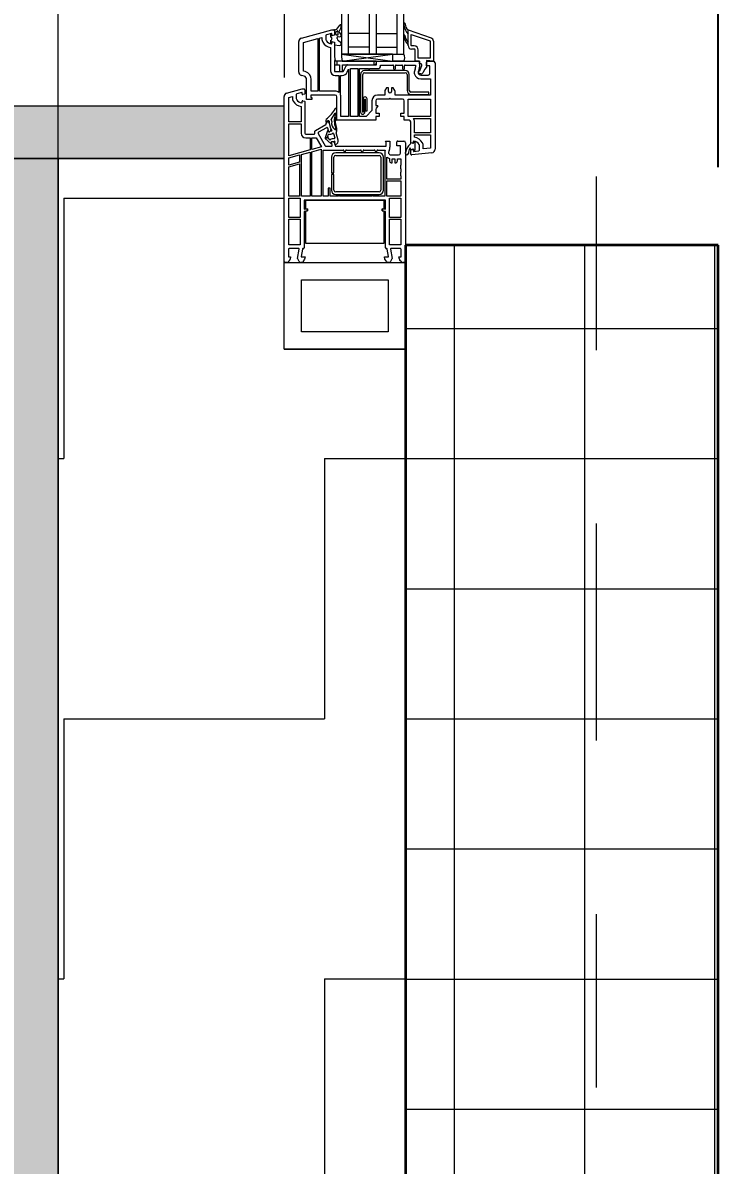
# Model space of a CAD drawing. Header units: metres. Extents: x -117 to -12, y 122 to 163.
# Drawn here: x -28.374 to -27.973, y 133.693 to 134.351 of the extents above; entities that cross this region are included whole.
import ezdxf

# ---------------------------------------------------------------- set-up
doc = ezdxf.new("R2010")
doc.units = ezdxf.units.M
doc.header["$PDMODE"] = 65
for name, pattern in [('AUSGEZOGEN', [0]), ('GETRENNT2_S10', [0.255, 0.125, -0.065, 0, -0.065]), ('VERDECKT2_S2', [0.09, 0.05, -0.04])]:
    doc.linetypes.add(name, pattern=pattern)
for name, color, linetype, lineweight in [('XR$1$Allgemein', 7, 'AUSGEZOGEN', 18), ('XR$1$Bauachsen_grob', 7, 'GETRENNT2_S10', 13), ('XR$1$Daemmung', 7, 'AUSGEZOGEN', 18), ('XR$1$Fenster', 7, 'AUSGEZOGEN', 18), ('XR$1$Wand_Fertigelement', 7, 'AUSGEZOGEN', 35), ('XR$1$Werkplan-_Ausfuehrungsmasse', 7, 'AUSGEZOGEN', 13)]:
    doc.layers.add(name, color=color, linetype=linetype, lineweight=lineweight)
doc.styles.add('ARIAL', font='ARIAL.TTF')
doc.dimstyles.new('_DIMSTYLE_10', dxfattribs={"dimtxt": 0.125, "dimasz": 0.15, "dimexe": 0, "dimexo": 0, "dimgap": 0.0625, "dimtad": 2, "dimdec": 1, "dimlfac": 100, "dimrnd": 0.5, "dimzin": 4, "dimdsep": 46, "dimtxsty": 'ARIAL', "dimblk1": 'ALL_ML_KREIS', "dimblk2": 'ALL_ML_KREIS', "dimsah": 1, "dimcen": 0, "dimclrd": 256, "dimclre": 256, "dimclrt": 256, "dimadec": 0, "dimazin": 0, "dimtfac": 1, "dimtdec": 0, "dimtix": 1, "dimtmove": 2, "dimatfit": 3, "dimfxl": 0, "dimtvp": 1.2, "dimtzin": 0, "dimlwd": 0, "dimlwe": -1, "dimarcsym": 0})
doc.dimstyles.new('_DIMSTYLE_11', dxfattribs={"dimtxt": 0.125, "dimasz": 0.15, "dimexe": 0, "dimexo": 0, "dimgap": 0.0625, "dimtad": 2, "dimdec": 3, "dimrnd": 0.005, "dimzin": 4, "dimdsep": 46, "dimtxsty": 'ARIAL', "dimblk1": 'ALL_ML_KREIS', "dimblk2": 'ALL_ML_KREIS', "dimsah": 1, "dimcen": 0, "dimclrd": 256, "dimclre": 256, "dimclrt": 256, "dimadec": 0, "dimazin": 0, "dimtfac": 1, "dimtdec": 0, "dimtix": 1, "dimtmove": 2, "dimatfit": 3, "dimfxl": 0, "dimtzin": 0, "dimlwd": 0, "dimlwe": -1, "dimarcsym": 0})
doc.dimstyles.new('_DIMSTYLE_12', dxfattribs={"dimtxt": 0.125, "dimasz": 0.15, "dimexe": 0, "dimexo": 0, "dimgap": 0.0625, "dimtad": 2, "dimrnd": 0.005, "dimzin": 4, "dimdsep": 46, "dimtxsty": 'ARIAL', "dimblk1": 'ALL_ML_KREIS', "dimblk2": 'ALL_ML_KREIS', "dimsah": 1, "dimcen": 0, "dimclrd": 256, "dimclre": 256, "dimclrt": 256, "dimadec": 0, "dimazin": 0, "dimtfac": 1, "dimtdec": 0, "dimtix": 1, "dimtmove": 2, "dimatfit": 3, "dimfxl": 0, "dimtzin": 0, "dimlwd": 0, "dimlwe": -1, "dimarcsym": 0})
doc.dimstyles.new('_DIMSTYLE_20', dxfattribs={"dimtxt": 0.125, "dimasz": 0.15, "dimexe": 0, "dimexo": 0, "dimgap": 0.0625, "dimtad": 2, "dimdec": 3, "dimrnd": 0.005, "dimzin": 12, "dimdsep": 46, "dimtxsty": 'ARIAL', "dimblk1": 'ALL_ML_KREIS', "dimblk2": 'ALL_ML_KREIS', "dimsah": 1, "dimcen": 0, "dimclrd": 256, "dimclre": 256, "dimclrt": 256, "dimadec": 0, "dimazin": 0, "dimtfac": 1, "dimtdec": 0, "dimtix": 1, "dimtmove": 2, "dimatfit": 3, "dimfxl": 0, "dimtzin": 0, "dimlwd": 0, "dimlwe": -1, "dimarcsym": 0})

# ---------------------------------------------------------------- blocks, each defined once
blk = doc.blocks.new('ALL_ML_KREIS')
at = {"color": 0, "linetype": 'ByBlock', "lineweight": -2}
for p, q in [((0, -0.5), (0, 0.5)), ((-1, 0), (0.5, 0))]:
    blk.add_line(p, q, dxfattribs=at)
blk.add_circle((0, 0), 0.15, dxfattribs=at)
blk = doc.blocks.new('*D77')
at = {"layer": 'DEFPOINTS'}
for p in [(-24.52712, 134.01805), (-27.97312, 133.37805), (-27.97312, 133.36624)]:
    blk.add_point(p, dxfattribs=at)
at = {"layer": 'XR$1$Werkplan-_Ausfuehrungsmasse', "lineweight": -2}
for p, q in [((-24.52712, 133.67805), (-24.52712, 133.37805)), ((-27.97312, 133.07805), (-27.97312, 133.37805)), ((-27.97312, 133.37805), (-24.52712, 133.37805))]:
    blk.add_line(p, q, dxfattribs=at)
at = {"layer": 'XR$1$Werkplan-_Ausfuehrungsmasse', "xscale": 0.15, "yscale": 0.15, "zscale": 0.15, "rotation": 180}
blk.add_blockref('ALL_ML_KREIS', (-27.97312, 133.37805), dxfattribs=at)
at = {"layer": 'XR$1$Werkplan-_Ausfuehrungsmasse', "xscale": 0.15, "yscale": 0.15, "zscale": 0.15}
blk.add_blockref('ALL_ML_KREIS', (-24.52712, 133.37805), dxfattribs=at)
at = {"layer": 'XR$1$Werkplan-_Ausfuehrungsmasse', "insert": (-26.22834, 133.49277), "char_height": 0.125, "width": 0.625, "attachment_point": 5, "style": 'ARIAL'}
blk.add_mtext('\\A1;{\\A1;{3.44\\H0.082500;\\S5^ ;}}', dxfattribs=at)
blk = doc.blocks.new('*D197')
at = {"layer": 'DEFPOINTS'}
for p in [(-27.97312, 138.70805), (-27.97312, 134.01805), (-25.48112, 134.01805)]:
    blk.add_point(p, dxfattribs=at)
at = {"layer": 'XR$1$Werkplan-_Ausfuehrungsmasse', "lineweight": -2}
for p, q in [((-25.48112, 138.70805), (-25.48112, 138.70805)), ((-25.48112, 134.01805), (-25.48112, 138.70805)), ((-25.48112, 134.01805), (-25.48112, 134.01805))]:
    blk.add_line(p, q, dxfattribs=at)
at = {"layer": 'XR$1$Werkplan-_Ausfuehrungsmasse', "xscale": 0.15, "yscale": 0.15, "zscale": 0.15}
for p, rotation in [((-25.48112, 138.70805), 90), ((-25.48112, 134.01805), 270)]:
    blk.add_blockref('ALL_ML_KREIS', p, dxfattribs=dict(at, rotation=rotation))
at = {"layer": 'XR$1$Werkplan-_Ausfuehrungsmasse', "insert": (-25.59575, 136.37195), "char_height": 0.125, "width": 0.5, "attachment_point": 5, "rotation": 90, "style": 'ARIAL'}
blk.add_mtext('\\A1;{\\A1;{4.69\\H0.082500;\\S^ ;}}', dxfattribs=at)
blk = doc.blocks.new('*D206')
at = {"layer": 'DEFPOINTS'}
for p in [(-27.97312, 134.51805), (-27.97312, 134.01805), (-24.52712, 134.01805)]:
    blk.add_point(p, dxfattribs=at)
at = {"layer": 'XR$1$Werkplan-_Ausfuehrungsmasse', "lineweight": -2}
for p, q in [((-27.97312, 134.26805), (-27.97312, 134.51805)), ((-27.97312, 134.51805), (-24.52712, 134.51805)), ((-24.52712, 134.11805), (-24.52712, 134.51805))]:
    blk.add_line(p, q, dxfattribs=at)
at = {"layer": 'XR$1$Werkplan-_Ausfuehrungsmasse', "xscale": 0.15, "yscale": 0.15, "zscale": 0.15, "rotation": 180}
blk.add_blockref('ALL_ML_KREIS', (-27.97312, 134.51805), dxfattribs=at)
at = {"layer": 'XR$1$Werkplan-_Ausfuehrungsmasse', "xscale": 0.15, "yscale": 0.15, "zscale": 0.15}
blk.add_blockref('ALL_ML_KREIS', (-24.52712, 134.51805), dxfattribs=at)
at = {"layer": 'XR$1$Werkplan-_Ausfuehrungsmasse', "insert": (-26.22834, 134.63277), "char_height": 0.125, "width": 0.625, "attachment_point": 5, "style": 'ARIAL'}
blk.add_mtext('\\A1;{\\A1;{3.44\\H0.082500;\\S5^ ;}}', dxfattribs=at)
blk = doc.blocks.new('*D211')
at = {"layer": 'DEFPOINTS'}
for p in [(-27.97312, 133.87805), (-28.15312, 131.12305), (-26.98968, 131.12305)]:
    blk.add_point(p, dxfattribs=at)
at = {"layer": 'XR$1$Werkplan-_Ausfuehrungsmasse', "lineweight": -2}
for p, q in [((-26.98968, 133.87805), (-26.98968, 133.87805)), ((-26.98968, 131.12305), (-26.98968, 133.87805)), ((-26.98968, 131.12305), (-26.98968, 131.12305))]:
    blk.add_line(p, q, dxfattribs=at)
at = {"layer": 'XR$1$Werkplan-_Ausfuehrungsmasse', "xscale": 0.15, "yscale": 0.15, "zscale": 0.15}
for p, rotation in [((-26.98968, 133.87805), 90), ((-26.98968, 131.12305), 270)]:
    blk.add_blockref('ALL_ML_KREIS', p, dxfattribs=dict(at, rotation=rotation))
at = {"layer": 'XR$1$Werkplan-_Ausfuehrungsmasse', "insert": (-27.10431, 132.02233), "char_height": 0.125, "width": 0.625, "attachment_point": 5, "rotation": 90, "style": 'ARIAL'}
blk.add_mtext('\\A1;{\\A1;{2.75\\H0.082500;\\S5^ ;}}', dxfattribs=at)
blk = doc.blocks.new('*D266')
at = {"layer": 'DEFPOINTS'}
for p in [(-77.1306, 135.43805), (-19.98812, 130.83805), (-77.1306, 128.03805)]:
    blk.add_point(p, dxfattribs=at)
at = {"layer": 'XR$1$Werkplan-_Ausfuehrungsmasse', "lineweight": -2}
for p, q in [((-77.1306, 128.63805), (-77.1306, 128.03805)), ((-19.98812, 128.63805), (-19.98812, 128.03805)), ((-77.1306, 128.03805), (-19.98812, 128.03805))]:
    blk.add_line(p, q, dxfattribs=at)
at = {"layer": 'XR$1$Werkplan-_Ausfuehrungsmasse', "xscale": 0.15, "yscale": 0.15, "zscale": 0.15, "rotation": 180}
blk.add_blockref('ALL_ML_KREIS', (-77.1306, 128.03805), dxfattribs=at)
at = {"layer": 'XR$1$Werkplan-_Ausfuehrungsmasse', "xscale": 0.15, "yscale": 0.15, "zscale": 0.15}
blk.add_blockref('ALL_ML_KREIS', (-19.98812, 128.03805), dxfattribs=at)
at = {"layer": 'XR$1$Werkplan-_Ausfuehrungsmasse', "insert": (-48.55488, 128.15268), "char_height": 0.125, "width": 0.625, "attachment_point": 5, "style": 'ARIAL'}
blk.add_mtext('\\A1;{\\A1;{57.14\\H0.082500;\\S^ ;}}', dxfattribs=at)
blk = doc.blocks.new('COMPLEXOBJECT_20')
at = {"layer": 'XR$1$Bauachsen_grob', "color": 8}
blk.add_line((-28.04312, 126.71256), (-28.04312, 153.84805), dxfattribs=at)
blk = doc.blocks.new('*D614')
at = {"layer": 'DEFPOINTS'}
for p in [(-28.15312, 134.22305), (-30.8489, 130.83805), (-28.45812, 130.83805)]:
    blk.add_point(p, dxfattribs=at)
at = {"layer": 'XR$1$Werkplan-_Ausfuehrungsmasse', "lineweight": -2}
for p, q in [((-28.61312, 134.22305), (-30.8489, 134.22305)), ((-30.8489, 130.83805), (-30.8489, 134.22305)), ((-30.8489, 130.83805), (-30.8489, 130.83805))]:
    blk.add_line(p, q, dxfattribs=at)
at = {"layer": 'XR$1$Werkplan-_Ausfuehrungsmasse', "xscale": 0.15, "yscale": 0.15, "zscale": 0.15}
for p, rotation in [((-30.8489, 134.22305), 90), ((-30.8489, 130.83805), 270)]:
    blk.add_blockref('ALL_ML_KREIS', p, dxfattribs=dict(at, rotation=rotation))
at = {"layer": 'XR$1$Werkplan-_Ausfuehrungsmasse', "insert": (-30.96362, 132.55233), "char_height": 0.125, "width": 0.625, "attachment_point": 5, "rotation": 90, "style": 'ARIAL'}
blk.add_mtext('\\A1;{\\A1;{3.38\\H0.082500;\\S5^ ;}}', dxfattribs=at)
blk = doc.blocks.new('*D615')
at = {"layer": 'DEFPOINTS'}
for p in [(-28.51812, 134.30305), (-30.8489, 134.22305), (-28.15312, 134.22305)]:
    blk.add_point(p, dxfattribs=at)
at = {"layer": 'XR$1$Werkplan-_Ausfuehrungsmasse', "lineweight": -2}
for p, q in [((-28.61312, 134.30305), (-30.8489, 134.30305)), ((-30.8489, 134.22305), (-30.8489, 134.30305)), ((-28.61312, 134.22305), (-30.8489, 134.22305))]:
    blk.add_line(p, q, dxfattribs=at)
at = {"layer": 'XR$1$Werkplan-_Ausfuehrungsmasse', "xscale": 0.15, "yscale": 0.15, "zscale": 0.15}
for p, rotation in [((-30.8489, 134.30305), 90), ((-30.8489, 134.22305), 270)]:
    blk.add_blockref('ALL_ML_KREIS', p, dxfattribs=dict(at, rotation=rotation))
at = {"layer": 'XR$1$Werkplan-_Ausfuehrungsmasse', "insert": (-30.96354, 134.15486), "char_height": 0.125, "width": 0.375, "attachment_point": 5, "rotation": 90, "style": 'ARIAL'}
blk.add_mtext('\\A1;{\\A1;{8\\H0.082500;\\S^ ;}}', dxfattribs=at)

msp = doc.modelspace()

# ---------------------------------------------------------------- hatches: boundary and pattern name
at = {"layer": 'XR$1$Allgemein', "linetype": 'AUSGEZOGEN', "lineweight": 13}
msp.add_hatch(color=8, dxfattribs=at).paths.add_polyline_path([(-28.22312, 134.30305), (-28.45812, 134.30305), (-28.45812, 134.27305), (-28.22312, 134.27305)])
at = {"layer": 'XR$1$Daemmung', "linetype": 'AUSGEZOGEN', "lineweight": 13}
msp.add_hatch(color=42, dxfattribs=at).paths.add_polyline_path([(-28.38812, 134.27305), (-28.38812, 130.92305), (-28.35312, 130.92305), (-28.35312, 134.27305)])
h = msp.add_hatch(dxfattribs=at)
h.set_pattern_fill('MUSTER', scale=0.15, angle=270, style=0, pattern_type=2)
h.set_pattern_definition([(270, (0.3, -0.3), (0.15, -0.15), [0.15, -0.15]), (360, (0.3, -0.3), (0.15, 0.15), [0.15, -0.15])])
h.paths.add_polyline_path([(-28.35312, 134.16305), (-28.35312, 131.12305), (-28.15312, 131.12305), (-28.15312, 134.16305), (-28.22312, 134.16305), (-28.22312, 134.27305), (-28.35312, 134.27305)], flags=0)
at = {"layer": 'XR$1$Wand_Fertigelement', "linetype": 'AUSGEZOGEN', "lineweight": 13}
h = msp.add_hatch(dxfattribs=at)
h.set_pattern_fill('SCHRAFFUR_7', scale=0.05, style=0, pattern_type=2)
h.set_pattern_definition([(0, (0, 0), (0, 0.075), []), (90, (0, 0), (-0.075, 5e-18), [])])
h.paths.add_polyline_path([(-28.15312, 134.22305), (-28.15312, 131.12305), (-27.97312, 131.12305), (-27.97312, 134.22305)], flags=0)

# ---------------------------------------------------------------- linework, layer by layer
at = {"layer": 'XR$1$Allgemein', "linetype": 'AUSGEZOGEN', "lineweight": 13}
for p, q in [((-28.22312, 134.30305), (-28.45812, 134.30305)), ((-28.22312, 134.27305), (-28.22312, 134.30305)), ((-28.38812, 134.27305), (-28.35312, 134.27305)), ((-28.35312, 134.27305), (-28.22312, 134.27305))]:
    msp.add_line(p, q, dxfattribs=at)
at = {"layer": 'XR$1$Daemmung', "linetype": 'VERDECKT2_S2'}
msp.add_line((-28.35312, 134.27305), (-28.35312, 135.28805), dxfattribs=at)
at = {"layer": 'XR$1$Daemmung', "color": 7, "linetype": 'AUSGEZOGEN', "lineweight": 13}
for p, q in [((-28.35312, 134.27305), (-28.38812, 134.27305)), ((-28.22312, 134.27305), (-28.35312, 134.27305)), ((-28.35312, 134.27305), (-28.35312, 134.16305)), ((-28.35312, 131.12305), (-28.35312, 134.27305)), ((-28.22312, 134.16305), (-28.22312, 134.27305)), ((-28.35312, 134.16305), (-28.35312, 131.12305)), ((-28.15312, 134.16305), (-28.22312, 134.16305)), ((-28.15312, 131.12305), (-28.15312, 134.16305))]:
    msp.add_line(p, q, dxfattribs=at)
at = {"layer": 'XR$1$Fenster', "lineweight": 13}
for p, q in [((-28.22312, 135.2424), (-28.22312, 134.31964)), ((-28.18612, 135.22805), (-28.18612, 134.33305)), ((-28.17412, 135.22805), (-28.17412, 134.33305)), ((-28.17012, 135.22805), (-28.17012, 134.33305)), ((-28.15812, 135.22805), (-28.15812, 134.33305)), ((-28.15412, 134.35042), (-28.15412, 134.35055)), ((-28.19912, 134.34379), (-28.19912, 134.34205)), ((-28.19587, 134.34504), (-28.19875, 134.34427)), ((-28.19562, 134.344), (-28.19562, 134.34485)), ((-28.19427, 134.3441), (-28.19537, 134.34381)), ((-28.19412, 134.34655), (-28.19412, 134.34429)), ((-28.19332, 134.34464), (-28.19332, 134.34571)), ((-28.19322, 134.34588), (-28.19237, 134.34655)), ((-28.19227, 134.34414), (-28.19282, 134.34414)), ((-28.19252, 134.34205), (-28.19252, 134.34276)), ((-28.19207, 134.34637), (-28.19207, 134.34434)), ((-28.19197, 134.34326), (-28.1911, 134.34315)), ((-28.1904, 134.34471), (-28.19119, 134.34582)), ((-28.17412, 134.34505), (-28.18612, 134.34505)), ((-28.17012, 134.34505), (-28.15812, 134.34505)), ((-28.15412, 134.34375), (-28.15412, 134.34385)), ((-28.21462, 134.32279), (-28.21462, 134.34042)), ((-28.19632, 134.3369), (-28.19632, 134.32355)), ((-28.19562, 134.33925), (-28.19562, 134.3401)), ((-28.19537, 134.34029), (-28.19427, 134.34)), ((-28.19055, 134.33982), (-28.1918, 134.34077)), ((-28.17412, 134.33705), (-28.18612, 134.33705)), ((-28.17012, 134.33705), (-28.15812, 134.33705)), ((-28.14812, 134.33785), (-28.14962, 134.33785)), ((-28.14812, 134.33605), (-28.14962, 134.33605)), ((-28.19272, 134.32905), (-28.19272, 134.32705)), ((-28.19012, 134.33305), (-28.16062, 134.32905)), ((-28.18961, 134.32905), (-28.16062, 134.33305)), ((-28.17122, 134.32705), (-28.17122, 134.32905)), ((-28.16062, 134.33305), (-28.16062, 134.32905)), ((-28.16062, 134.33305), (-28.15412, 134.33305)), ((-28.15412, 134.32905), (-28.16062, 134.32905)), ((-28.14062, 134.32905), (-28.13712, 134.32905)), ((-28.2109, 134.32305), (-28.21192, 134.32333)), ((-28.19362, 134.32305), (-28.18962, 134.32305)), ((-28.19072, 134.32305), (-28.18992, 134.32305)), ((-28.18871, 134.32363), (-28.18739, 134.32647)), ((-28.15327, 134.32365), (-28.17677, 134.32365)), ((-28.17677, 134.3224), (-28.15327, 134.3224)), ((-28.16002, 134.32635), (-28.16002, 134.32485)), ((-28.15902, 134.32485), (-28.15902, 134.32635)), ((-28.15852, 134.32685), (-28.15532, 134.32685)), ((-28.15482, 134.32635), (-28.15482, 134.32485)), ((-28.15382, 134.32485), (-28.15382, 134.32635)), ((-28.14758, 134.32437), (-28.1478, 134.3239)), ((-28.14559, 134.32344), (-28.14581, 134.32297)), ((-28.14572, 134.32265), (-28.14572, 134.32275)), ((-28.14446, 134.32755), (-28.14512, 134.32755)), ((-28.14492, 134.32355), (-28.1438, 134.32661)), ((-28.13612, 134.32805), (-28.13612, 134.27827)), ((-28.2116, 134.32045), (-28.21314, 134.32086)), ((-28.17902, 134.3214), (-28.17902, 134.2997)), ((-28.17777, 134.29977), (-28.17777, 134.3214)), ((-28.15227, 134.3214), (-28.15227, 134.3122)), ((-28.15102, 134.3122), (-28.15102, 134.3214)), ((-28.14434, 134.32175), (-28.14482, 134.32175)), ((-28.14443, 134.32105), (-28.14012, 134.32105)), ((-28.21612, 134.30979), (-28.21612, 134.30805)), ((-28.21287, 134.31104), (-28.21575, 134.31027)), ((-28.21262, 134.31), (-28.21262, 134.31085)), ((-28.21127, 134.3101), (-28.21237, 134.30981)), ((-28.21112, 134.31255), (-28.21112, 134.31029)), ((-28.19362, 134.31175), (-28.20262, 134.31175)), ((-28.22312, 134.16305), (-28.22312, 134.3087)), ((-28.21262, 134.30525), (-28.21262, 134.3061)), ((-28.21237, 134.30629), (-28.21127, 134.306)), ((-28.21112, 134.3058), (-28.21112, 134.28755)), ((-28.19042, 134.29725), (-28.19042, 134.30855)), ((-28.17762, 134.30727), (-28.17762, 134.29977)), ((-28.17652, 134.2997), (-28.17652, 134.30712)), ((-28.17527, 134.30045), (-28.17527, 134.30727)), ((-28.19587, 134.29567), (-28.1937, 134.29902)), ((-28.19352, 134.29896), (-28.19352, 134.2982)), ((-28.19342, 134.29694), (-28.19342, 134.29545)), ((-28.19262, 134.29545), (-28.19262, 134.30155)), ((-28.20507, 134.28913), (-28.19904, 134.29261)), ((-28.19869, 134.29074), (-28.20329, 134.28808)), ((-28.19907, 134.29421), (-28.19895, 134.29378)), ((-28.1988, 134.293), (-28.19877, 134.29333)), ((-28.19868, 134.29375), (-28.19848, 134.29411)), ((-28.1974, 134.28833), (-28.19795, 134.29043)), ((-28.19721, 134.29346), (-28.19619, 134.28963)), ((-28.19553, 134.29456), (-28.19589, 134.29549)), ((-28.19353, 134.28933), (-28.19359, 134.28948)), ((-28.15012, 134.28229), (-28.15012, 134.29405)), ((-28.14792, 134.28785), (-28.14792, 134.29405)), ((-28.21062, 134.28705), (-28.20582, 134.28705)), ((-28.20532, 134.28755), (-28.20532, 134.2887)), ((-28.20348, 134.2874), (-28.19938, 134.2803)), ((-28.19811, 134.28888), (-28.19951, 134.28489)), ((-28.19939, 134.28446), (-28.19619, 134.28171)), ((-28.19785, 134.28594), (-28.19765, 134.28666)), ((-28.19751, 134.28452), (-28.19785, 134.28578)), ((-28.1969, 134.28386), (-28.19743, 134.28438)), ((-28.1957, 134.28278), (-28.19541, 134.28286)), ((-28.19541, 134.28286), (-28.19485, 134.28271)), ((-28.19463, 134.28731), (-28.19396, 134.2848)), ((-28.19385, 134.28266), (-28.19406, 134.28182)), ((-28.19197, 134.28357), (-28.19309, 134.28773)), ((-28.15762, 134.28305), (-28.15412, 134.28305)), ((-28.14862, 134.28285), (-28.14862, 134.282)), ((-28.14792, 134.2852), (-28.14792, 134.28665)), ((-28.19895, 134.28005), (-28.19582, 134.28005)), ((-28.19534, 134.28068), (-28.19584, 134.28254)), ((-28.19415, 134.28201), (-28.19372, 134.28042)), ((-28.19407, 134.28173), (-28.19397, 134.28138)), ((-28.19348, 134.2811), (-28.19339, 134.28112)), ((-28.16837, 134.27625), (-28.19337, 134.27625)), ((-28.18863, 134.27735), (-28.18863, 134.27725)), ((-28.18763, 134.27725), (-28.18763, 134.27735)), ((-28.18713, 134.27785), (-28.17912, 134.27785)), ((-28.17862, 134.27735), (-28.17862, 134.27725)), ((-28.17762, 134.27725), (-28.17762, 134.27735)), ((-28.17712, 134.27785), (-28.17112, 134.27785)), ((-28.17062, 134.27735), (-28.17062, 134.27725)), ((-28.16962, 134.27725), (-28.16962, 134.27735)), ((-28.16912, 134.27785), (-28.16489, 134.27785)), ((-28.16259, 134.27744), (-28.16281, 134.27697)), ((-28.15312, 134.28205), (-28.15312, 134.21355)), ((-28.15312, 134.27585), (-28.15312, 134.27635)), ((-28.15012, 134.27555), (-28.15012, 134.2778)), ((-28.14887, 134.28181), (-28.14997, 134.2821)), ((-28.14997, 134.278), (-28.14887, 134.27829)), ((-28.13791, 134.27628), (-28.14957, 134.27505)), ((-28.14862, 134.2781), (-28.14862, 134.27725)), ((-28.1484, 134.27705), (-28.14557, 134.27735)), ((-28.14512, 134.27785), (-28.14512, 134.28005)), ((-28.19337, 134.27475), (-28.16837, 134.27475)), ((-28.16737, 134.27375), (-28.16737, 134.25475)), ((-28.16587, 134.25475), (-28.16587, 134.27375)), ((-28.16143, 134.27505), (-28.15712, 134.27505)), ((-28.16837, 134.25375), (-28.19337, 134.25375)), ((-28.19337, 134.25225), (-28.16837, 134.25225)), ((-28.16512, 134.24905), (-28.21112, 134.24905)), ((-28.21468, 134.22105), (-28.22012, 134.22105)), ((-28.21531, 134.21544), (-28.21438, 134.2207)), ((-28.21254, 134.2208), (-28.2133, 134.21648)), ((-28.21212, 134.22105), (-28.21224, 134.22105)), ((-28.16399, 134.22105), (-28.16412, 134.22105)), ((-28.16294, 134.21648), (-28.1637, 134.2208)), ((-28.16185, 134.2207), (-28.16093, 134.21544)), ((-28.15612, 134.22105), (-28.16156, 134.22105)), ((-28.22264, 134.21305), (-28.15364, 134.21305)), ((-28.22264, 134.21305), (-28.15364, 134.21305)), ((-28.22151, 134.21311), (-28.22259, 134.21305)), ((-28.21997, 134.21409), (-28.22052, 134.21354)), ((-28.21436, 134.21355), (-28.21525, 134.2151)), ((-28.21313, 134.21305), (-28.21349, 134.21305)), ((-28.16275, 134.21305), (-28.16311, 134.21305)), ((-28.16098, 134.2151), (-28.16188, 134.21355)), ((-28.15571, 134.21354), (-28.15626, 134.21409)), ((-28.15364, 134.21305), (-28.15473, 134.21311)), ((-28.15312, 134.21355), (-28.15312, 134.16305)), ((-28.21312, 134.17305), (-28.21312, 134.20305)), ((-28.21312, 134.20305), (-28.16312, 134.20305)), ((-28.16312, 134.20305), (-28.16312, 134.17305)), ((-28.16312, 134.17305), (-28.21312, 134.17305)), ((-28.22312, 134.16305), (-28.15312, 134.16305))]:
    msp.add_line(p, q, dxfattribs=at)
for points in [[(-28.19012, 135.22805), (-28.19012, 134.33305), (-28.15412, 134.33305), (-28.15412, 135.22805)], [(-28.21314, 134.34236), (-28.19562, 134.34705), (-28.19462, 134.34705)], [(-28.21192, 134.32333), (-28.21192, 134.33989), (-28.20362, 134.34211), (-28.20362, 134.31175), (-28.20742, 134.31175), (-28.20742, 134.31851)], [(-28.20262, 134.31175), (-28.20262, 134.34238), (-28.20132, 134.34273), (-28.20132, 134.34205)], [(-28.19362, 134.34705), (-28.19412, 134.34705), (-28.19412, 134.34414), (-28.19562, 134.34374), (-28.19562, 134.3448), (-28.19642, 134.34458), (-28.19642, 134.34305)], [(-28.15162, 134.33805), (-28.15162, 134.34705), (-28.13847, 134.34251)], [(-28.14982, 134.33805), (-28.14982, 134.34452), (-28.13905, 134.34081)], [(-28.19642, 134.34105), (-28.19642, 134.33951), (-28.19562, 134.3393), (-28.19562, 134.34036), (-28.19412, 134.33996), (-28.19412, 134.33845), (-28.1911, 134.33815)], [(-28.19412, 134.3398), (-28.19412, 134.33155), (-28.19362, 134.32955), (-28.19412, 134.32955), (-28.19412, 134.32355)], [(-28.14512, 134.32755), (-28.14512, 134.32905), (-28.14762, 134.32905), (-28.14762, 134.33555)], [(-28.13892, 134.34062), (-28.13892, 134.33085), (-28.14582, 134.33085), (-28.14582, 134.33555)], [(-28.13712, 134.34062), (-28.13712, 134.32905), (-28.14112, 134.3294), (-28.14112, 134.32555), (-28.14222, 134.32423), (-28.14298, 134.32262)], [(-28.17005, 134.32905), (-28.19272, 134.32905), (-28.19412, 134.32905), (-28.19412, 134.32755)], [(-28.16062, 134.33305), (-28.19012, 134.33305), (-28.19012, 134.33155), (-28.18961, 134.32905), (-28.16062, 134.32905)], [(-28.18648, 134.32705), (-28.16982, 134.32705), (-28.16982, 134.32822), (-28.17012, 134.32905), (-28.14512, 134.32905), (-28.14512, 134.32556)], [(-28.17046, 134.32728), (-28.16982, 134.32792), (-28.16982, 134.32822), (-28.17005, 134.32905)], [(-28.19362, 134.32705), (-28.19272, 134.32705), (-28.19122, 134.32705), (-28.19122, 134.32355)], [(-28.18672, 134.3227), (-28.18592, 134.32442), (-28.18592, 134.29725), (-28.19042, 134.29725)], [(-28.18942, 134.32355), (-28.18942, 134.32705), (-28.17122, 134.32705), (-28.17102, 134.32705)], [(-28.17252, 134.30625), (-28.17252, 134.30055), (-28.17582, 134.29725), (-28.17962, 134.29725), (-28.17962, 134.32485), (-28.17462, 134.32485), (-28.17412, 134.32435)], [(-28.17412, 134.32435), (-28.17362, 134.32485), (-28.16862, 134.32485)], [(-28.16762, 134.32585), (-28.16762, 134.32685), (-28.16052, 134.32685)], [(-28.15332, 134.32685), (-28.14732, 134.32685), (-28.14732, 134.32556)], [(-28.13912, 134.32205), (-28.13912, 134.32635), (-28.14112, 134.32635), (-28.14112, 134.32855)], [(-28.19362, 134.30955), (-28.20762, 134.30955), (-28.20762, 134.30805), (-28.20712, 134.30805), (-28.20712, 134.30705), (-28.21012, 134.30705), (-28.21012, 134.31851)], [(-28.19362, 134.32085), (-28.19162, 134.32085), (-28.19162, 134.31105)], [(-28.19062, 134.30966), (-28.19062, 134.32085), (-28.18962, 134.32085)], [(-28.14443, 134.31885), (-28.13882, 134.31885), (-28.13882, 134.30945), (-28.15912, 134.30945), (-28.15912, 134.31158)], [(-28.22164, 134.31063), (-28.21262, 134.31305), (-28.21162, 134.31305)], [(-28.16512, 134.31158), (-28.16512, 134.30945), (-28.16932, 134.30945)], [(-28.16302, 134.31165), (-28.16302, 134.31375), (-28.16402, 134.31375), (-28.16498, 134.31208)], [(-28.15925, 134.31208), (-28.16022, 134.31375), (-28.16122, 134.31375), (-28.16122, 134.31165)], [(-28.15002, 134.30995), (-28.13972, 134.30995), (-28.13972, 134.3112), (-28.15002, 134.3112)], [(-28.22042, 134.29405), (-28.22042, 134.30815), (-28.21832, 134.30872), (-28.21832, 134.30805)], [(-28.21332, 134.3029), (-28.21332, 134.29405), (-28.22042, 134.29405)], [(-28.16906, 134.30312), (-28.17008, 134.30191), (-28.17032, 134.30126), (-28.17032, 134.29905), (-28.16832, 134.29905), (-28.16832, 134.29725), (-28.17032, 134.29725), (-28.17032, 134.29505), (-28.19262, 134.29505), (-28.19262, 134.30855)], [(-28.17637, 134.30712), (-28.17637, 134.30045), (-28.17527, 134.30045)], [(-28.17032, 134.30625), (-28.17032, 134.30345), (-28.16922, 134.30345)], [(-28.15492, 134.30725), (-28.16162, 134.30725), (-28.16212, 134.30775), (-28.16262, 134.30725), (-28.16932, 134.30725)], [(-28.15112, 134.29505), (-28.15392, 134.29505), (-28.15392, 134.29725), (-28.15592, 134.29725), (-28.15592, 134.29905), (-28.15392, 134.29905), (-28.15392, 134.30625)], [(-28.14862, 134.29605), (-28.13882, 134.29605), (-28.13882, 134.28785), (-28.14792, 134.28785)], [(-28.22042, 134.27459), (-28.22042, 134.29305), (-28.21332, 134.29305), (-28.21332, 134.28755)], [(-28.1972, 134.2934), (-28.19641, 134.29048), (-28.19556, 134.28917)], [(-28.21062, 134.28485), (-28.20802, 134.28485), (-28.20802, 134.27791), (-28.22042, 134.27459)], [(-28.1957, 134.28879), (-28.19739, 134.28833), (-28.19753, 134.28886)], [(-28.19645, 134.28867), (-28.19685, 134.28827), (-28.19715, 134.28819)], [(-28.1957, 134.28201), (-28.19584, 134.28254), (-28.19415, 134.28299)], [(-28.19323, 134.28005), (-28.16432, 134.28005), (-28.16432, 134.28222), (-28.16462, 134.28305), (-28.16212, 134.28305), (-28.16212, 134.27956)], [(-28.15012, 134.28179), (-28.15012, 134.28214), (-28.14862, 134.28174), (-28.14862, 134.2828), (-28.14782, 134.28258), (-28.14782, 134.27751), (-28.14862, 134.2773), (-28.14862, 134.27836)], [(-28.14792, 134.28665), (-28.13882, 134.28665), (-28.13882, 134.2789), (-28.14292, 134.27847), (-28.14292, 134.28005)], [(-28.16512, 134.27626), (-28.16512, 134.25125), (-28.17162, 134.25125), (-28.17212, 134.25175), (-28.17262, 134.25125), (-28.19112, 134.25125), (-28.19162, 134.25175), (-28.19212, 134.25125), (-28.19662, 134.25125), (-28.19662, 134.25585), (-28.19762, 134.25585), (-28.19762, 134.25125), (-28.20062, 134.25125), (-28.20062, 134.27785), (-28.18913, 134.27785)], [(-28.15612, 134.27605), (-28.15612, 134.28035), (-28.15812, 134.28035), (-28.15812, 134.28255)], [(-28.14862, 134.27836), (-28.15012, 134.27796), (-28.15012, 134.27829)], [(-28.19587, 134.27375), (-28.19587, 134.26475), (-28.19437, 134.26475), (-28.19437, 134.27375)], [(-28.16392, 134.26105), (-28.16392, 134.27381), (-28.16242, 134.27298), (-28.16242, 134.27155)], [(-28.15782, 134.27155), (-28.15782, 134.27285), (-28.15582, 134.27285), (-28.15582, 134.26905), (-28.15612, 134.26905), (-28.15612, 134.26705), (-28.15582, 134.26705), (-28.15582, 134.26505), (-28.15612, 134.26505), (-28.15612, 134.26305), (-28.15582, 134.26305), (-28.15582, 134.26105), (-28.16392, 134.26105)], [(-28.16142, 134.27055), (-28.16092, 134.27055), (-28.16092, 134.27285), (-28.15932, 134.27285), (-28.15932, 134.27055), (-28.15882, 134.27055)], [(-28.19437, 134.25475), (-28.19437, 134.26375), (-28.19587, 134.26375), (-28.19587, 134.25475)], [(-28.21162, 134.24855), (-28.21162, 134.2437), (-28.20962, 134.24405), (-28.20962, 134.24283), (-28.21162, 134.24248), (-28.21162, 134.22155)], [(-28.16462, 134.22155), (-28.16462, 134.24248), (-28.16662, 134.24283), (-28.16662, 134.24405), (-28.16462, 134.2437), (-28.16462, 134.24855)], [(-28.22062, 134.22058), (-28.22062, 134.21625), (-28.21932, 134.21625), (-28.21956, 134.21489)], [(-28.15668, 134.21489), (-28.15692, 134.21625), (-28.15562, 134.21625), (-28.15562, 134.22055)], [(-28.2131, 134.21625), (-28.21102, 134.21625), (-28.21125, 134.21493), (-28.21232, 134.21346)], [(-28.16392, 134.21346), (-28.16499, 134.21493), (-28.16522, 134.21625), (-28.16313, 134.21625)]]:
    msp.add_lwpolyline(points, dxfattribs=at)
for points in [[(-28.18492, 134.29725), (-28.18492, 134.32485), (-28.18062, 134.32485), (-28.18062, 134.29725), (-28.18492, 134.29725)], [(-28.15172, 134.29725), (-28.15172, 134.30725), (-28.13882, 134.30725), (-28.13882, 134.29725), (-28.15172, 134.29725)], [(-28.20712, 134.27816), (-28.20712, 134.28485), (-28.20455, 134.28485), (-28.20154, 134.27965), (-28.20712, 134.27816)], [(-28.21312, 134.25125), (-28.21312, 134.27531), (-28.20812, 134.27664), (-28.20812, 134.25125), (-28.21312, 134.25125)], [(-28.20712, 134.25125), (-28.20712, 134.27691), (-28.20182, 134.27833), (-28.20182, 134.25125), (-28.20712, 134.25125)], [(-28.22042, 134.26921), (-28.22042, 134.27335), (-28.21412, 134.27504), (-28.21412, 134.2709), (-28.22042, 134.26921)], [(-28.22042, 134.25125), (-28.22042, 134.26817), (-28.21412, 134.26986), (-28.21412, 134.25125), (-28.22042, 134.25125)], [(-28.16392, 134.25125), (-28.16392, 134.26005), (-28.15582, 134.26005), (-28.15582, 134.25125), (-28.16392, 134.25125)], [(-28.22042, 134.23905), (-28.22042, 134.25005), (-28.21382, 134.25005), (-28.21382, 134.23905), (-28.22042, 134.23905)], [(-28.16242, 134.23905), (-28.16242, 134.25005), (-28.15582, 134.25005), (-28.15582, 134.23905), (-28.16242, 134.23905)], [(-28.16562, 134.24905), (-28.16562, 134.24387), (-28.16662, 134.24405), (-28.16662, 134.24283), (-28.16562, 134.24265), (-28.16562, 134.22405), (-28.21062, 134.22405), (-28.21062, 134.24265), (-28.20962, 134.24283), (-28.20962, 134.24405), (-28.21062, 134.24387), (-28.21062, 134.24905), (-28.16562, 134.24905)], [(-28.22042, 134.22325), (-28.22042, 134.23805), (-28.21382, 134.23805), (-28.21382, 134.22325), (-28.22042, 134.22325)], [(-28.16242, 134.22325), (-28.16242, 134.23805), (-28.15582, 134.23805), (-28.15582, 134.22325), (-28.16242, 134.22325)]]:
    msp.add_lwpolyline(points, close=True, dxfattribs=at)
msp.add_circle((-28.19855, 134.28492), 0.0003, dxfattribs=at)
for centre, radius, start, end in [((-28.1967, 134.35251), 0.00628, 299.45986, 334.70168), ((-28.19569, 134.34994), 0.00558, 323.69824, 355.95305), ((-28.19062, 134.34955), 0.0005, 0, 145.56648), ((-28.15372, 134.35055), 0.0004, 358.18106, 180), ((-28.14569, 134.35054), 0.00843, 180.78198, 225.31536), ((-28.14902, 134.35047), 0.0043, 179.17513, 232.80708), ((-28.21262, 134.34042), 0.002, 105, 180), ((-28.19712, 134.34205), 0.0042, 180, 209.13098), ((-28.19862, 134.34379), 0.0005, 105, 180), ((-28.19712, 134.34205), 0.002, 180, 209.13098), ((-28.19642, 134.34205), 0.001, 270, 90), ((-28.19582, 134.34485), 0.0002, 0, 105), ((-28.19542, 134.344), 0.0002, 180, 285), ((-28.19462, 134.34655), 0.0005, 0, 90), ((-28.19432, 134.34429), 0.0002, 285, 0), ((-28.19312, 134.34571), 0.0002, 120, 180), ((-28.19282, 134.34464), 0.0005, 180, 270), ((-28.19202, 134.34276), 0.0005, 85, 180), ((-28.19102, 134.34205), 0.0015, 180, 238.46322), ((-28.19227, 134.34637), 0.0002, 0, 120), ((-28.19227, 134.34434), 0.0002, 270, 0), ((-28.19062, 134.34622), 0.0007, 143.69824, 215.45392), ((-28.19102, 134.34405), 0.0009, 265, 47.04203), ((-28.15382, 134.34385), 0.0003, 8.14822, 180), ((-28.14551, 134.34469), 0.00866, 186.21019, 225.14345), ((-28.14641, 134.34502), 0.0072, 189.0232, 223.67111), ((-28.13912, 134.34062), 0.002, 0, 70.97439), ((-28.19537, 134.34302), 0.0062, 209.13098, 261.21397), ((-28.19537, 134.34302), 0.004, 209.13098, 263.24429), ((-28.19582, 134.33925), 0.0002, 263.24429, 0), ((-28.19542, 134.3401), 0.0002, 75, 180), ((-28.19432, 134.3398), 0.0002, 0, 75), ((-28.19102, 134.33905), 0.0009, 264.89768, 58.46322), ((-28.14962, 134.33805), 0.002, 180, 270), ((-28.14962, 134.33805), 0.0002, 180, 270), ((-28.14812, 134.33555), 0.0023, 0, 90), ((-28.14812, 134.33555), 0.0005, 0, 90), ((-28.13912, 134.34062), 0.0002, 0, 70.97439), ((-28.15787, 134.33105), 0.00425, 331.92751, 28.07249), ((-28.14062, 134.32855), 0.0005, 90, 180), ((-28.13712, 134.32805), 0.001, 0, 90), ((-28.21262, 134.32279), 0.002, 180, 255), ((-28.21212, 134.31851), 0.0047, 0, 75), ((-28.19362, 134.32355), 0.0027, 180, 270), ((-28.19362, 134.32755), 0.0005, 180, 270), ((-28.19362, 134.32355), 0.0005, 180, 270), ((-28.19072, 134.32355), 0.0005, 180, 270), ((-28.18992, 134.32355), 0.0005, 270, 0), ((-28.18962, 134.32405), 0.001, 270, 335), ((-28.18962, 134.32405), 0.0032, 270, 335), ((-28.18648, 134.32605), 0.001, 90, 155), ((-28.17677, 134.3214), 0.00225, 90, 180), ((-28.17677, 134.3214), 0.001, 90, 180), ((-28.17102, 134.32785), 0.0008, 270, 315), ((-28.16862, 134.32585), 0.001, 270, 0), ((-28.16052, 134.32635), 0.0005, 0, 90), ((-28.15952, 134.32485), 0.0005, 180, 0), ((-28.15852, 134.32635), 0.0005, 90, 180), ((-28.15532, 134.32635), 0.0005, 0, 90), ((-28.15432, 134.32485), 0.0005, 180, 0), ((-28.15332, 134.32635), 0.0005, 90, 180), ((-28.15327, 134.3214), 0.00225, 0, 90), ((-28.15327, 134.3214), 0.001, 0, 90), ((-28.14497, 134.32249), 0.00316, 153.38108, 197.41), ((-28.15012, 134.32556), 0.0028, 335, 0), ((-28.14472, 134.32247), 0.0012, 155, 195.79108), ((-28.14443, 134.32255), 0.0015, 195.79108, 270), ((-28.14492, 134.32275), 0.0008, 90, 180), ((-28.14482, 134.32265), 0.0009, 180, 270), ((-28.15012, 134.32556), 0.005, 335, 0), ((-28.14446, 134.32685), 0.0007, 340, 90), ((-28.14434, 134.32325), 0.0015, 270, 335), ((-28.21212, 134.31851), 0.002, 0, 75), ((-28.14443, 134.32255), 0.0037, 195.79108, 270), ((-28.14012, 134.32205), 0.001, 270, 0), ((-28.22112, 134.3087), 0.002, 105, 180), ((-28.21562, 134.30979), 0.0005, 105, 180), ((-28.21282, 134.31085), 0.0002, 0, 105), ((-28.21242, 134.31), 0.0002, 180, 285), ((-28.21162, 134.31255), 0.0005, 0, 90), ((-28.21132, 134.31029), 0.0002, 285, 0), ((-28.19362, 134.30855), 0.0032, 51.31781, 90), ((-28.19362, 134.30855), 0.001, 0, 90), ((-28.19362, 134.30855), 0.0032, 0, 20.36413), ((-28.16932, 134.30625), 0.0032, 90, 180), ((-28.16412, 134.31158), 0.001, 150, 180), ((-28.16212, 134.31165), 0.0009, 180, 0), ((-28.16012, 134.31158), 0.001, 0, 30), ((-28.15002, 134.3122), 0.00225, 180, 270), ((-28.15002, 134.3122), 0.001, 180, 270), ((-28.21412, 134.30805), 0.0042, 180, 209.13098), ((-28.21237, 134.30902), 0.0062, 209.13098, 261.21397), ((-28.21412, 134.30805), 0.002, 180, 209.13098), ((-28.21237, 134.30902), 0.004, 209.13098, 263.24429), ((-28.21282, 134.30525), 0.0002, 263.24429, 0), ((-28.21242, 134.3061), 0.0002, 75, 180), ((-28.21132, 134.3058), 0.0002, 0, 75), ((-28.17644, 134.30727), 0.00117, 0, 180), ((-28.17644, 134.30712), 0.000075, 0, 180), ((-28.16932, 134.30625), 0.001, 90, 180), ((-28.16922, 134.30325), 0.0002, 320, 90), ((-28.15492, 134.30625), 0.001, 0, 90), ((-28.21029, 134.31079), 0.019, 307.17765, 331.72397), ((-28.18424, 134.29455), 0.00997, 158.51185, 202.79647), ((-28.18415, 134.29456), 0.00957, 165.55848, 205.15042), ((-28.19362, 134.29896), 0.0001, 0, 146.98721), ((-28.19312, 134.30155), 0.0005, 0, 151.72397), ((-28.17777, 134.2997), 0.00125, 180, 0), ((-28.17769, 134.29977), 0.000075, 180, 0), ((-28.15112, 134.29405), 0.0032, 0, 38.68219), ((-28.19747, 134.29466), 0.00166, 143.70302, 196.00005), ((-28.19929, 134.29304), 0.0005, 300, 355), ((-28.19881, 134.29382), 0.00015, 195, 331.80368), ((-28.19798, 134.29326), 0.000792, 15, 175), ((-28.19844, 134.29031), 0.000499, 14.84216, 120.15784), ((-28.1977, 134.294), 0.000785, 310.42666, 171.43868), ((-28.19716, 134.28937), 0.001, 315, 14.91695), ((-28.19571, 134.29557), 0.0002, 146.98721, 200.95663), ((-28.19192, 134.29303), 0.0038, 161.66593, 240.24734), ((-28.19576, 134.28903), 0.00025, 285, 35), ((-28.196, 134.29438), 0.0005, 341.66593, 20.95663), ((-28.19405, 134.2893), 0.0005, 20.95663, 60.24734), ((-28.19481, 134.29011), 0.0015, 328.81181, 22.79647), ((-28.19302, 134.29545), 0.0004, 180, 0), ((-28.19462, 134.28964), 0.002, 326.5082, 25.15042), ((-28.15112, 134.29405), 0.001, 0, 90), ((-28.21062, 134.28755), 0.0027, 180, 270), ((-28.21062, 134.28755), 0.0005, 180, 270), ((-28.20582, 134.28755), 0.0005, 270, 0), ((-28.20482, 134.2887), 0.0005, 120, 180), ((-28.20304, 134.28765), 0.0005, 120, 210), ((-28.19913, 134.28476), 0.0004, 161.81876, 228.18124), ((-28.19782, 134.28879), 0.0003, 15, 161.81876), ((-28.19756, 134.28586), 0.0003, 165, 195), ((-28.19736, 134.28658), 0.0003, 90.05829, 165), ((-28.19722, 134.2846), 0.0003, 195, 225), ((-28.1972, 134.28838), 0.0002, 194.84216, 285), ((-28.19737, 134.29148), 0.0046, 270.05829, 299.94171), ((-28.19669, 134.28407), 0.0003, 225, 299.94171), ((-28.19424, 134.27982), 0.0046, 90.05829, 119.94171), ((-28.19565, 134.28259), 0.0002, 105, 195.18048), ((-28.19492, 134.28723), 0.0003, 15, 119.94171), ((-28.19511, 134.28174), 0.001, 15.21615, 75), ((-28.19425, 134.28472), 0.0003, 270.05829, 15), ((-28.19408, 134.28275), 0.00025, 340, 105), ((-28.19391, 134.28306), 0.002, 285, 15), ((-28.19212, 134.28799), 0.001, 146.5082, 195), ((-28.15762, 134.28255), 0.0005, 90, 180), ((-28.15412, 134.28205), 0.001, 0, 90), ((-28.14842, 134.28285), 0.0002, 83.24429, 180), ((-28.14886, 134.27908), 0.004, 29.13098, 83.24429), ((-28.14886, 134.27908), 0.0062, 29.13098, 81.21397), ((-28.19895, 134.28055), 0.0005, 210, 270), ((-28.19598, 134.28193), 0.0003, 228.18124, 15), ((-28.19337, 134.27375), 0.0025, 90, 180), ((-28.19582, 134.28055), 0.0005, 270, 15), ((-28.19392, 134.28177), 0.00015, 160, 195), ((-28.19359, 134.28148), 0.0004, 195, 285), ((-28.19323, 134.28055), 0.000502, 195.21615, 270), ((-28.18913, 134.27735), 0.0005, 0, 90), ((-28.18813, 134.27725), 0.0005, 180, 0), ((-28.18713, 134.27735), 0.0005, 90, 180), ((-28.17912, 134.27735), 0.0005, 0, 90), ((-28.17812, 134.27725), 0.0005, 180, 0), ((-28.17712, 134.27735), 0.0005, 90, 180), ((-28.17112, 134.27735), 0.0005, 0, 90), ((-28.17012, 134.27725), 0.0005, 180, 0), ((-28.16912, 134.27735), 0.0005, 90, 180), ((-28.16837, 134.27375), 0.0025, 0, 90), ((-28.16143, 134.27655), 0.0037, 159.43001, 180.77239), ((-28.16143, 134.27655), 0.0037, 180.77239, 184.4834), ((-28.16172, 134.27647), 0.0012, 155, 195.79108), ((-28.16143, 134.27655), 0.0015, 195.79108, 270), ((-28.16712, 134.27956), 0.005, 335, 0), ((-28.15712, 134.27605), 0.001, 270, 0), ((-28.1455, 134.27542), 0.00768, 128.79242, 173.03021), ((-28.14311, 134.27519), 0.00843, 154.28374, 175.52271), ((-28.15054, 134.27875), 0.0002, 50.49113, 149.40151), ((-28.15092, 134.27829), 0.0008, 0, 50.49113), ((-28.15062, 134.28179), 0.0005, 308.38369, 0), ((-28.14992, 134.28229), 0.0002, 180, 255), ((-28.14992, 134.2778), 0.0002, 105, 180), ((-28.14882, 134.282), 0.0002, 255, 0), ((-28.14882, 134.2781), 0.0002, 0, 105), ((-28.14842, 134.27725), 0.0002, 180, 275.24429), ((-28.14562, 134.27785), 0.0005, 276, 0), ((-28.14712, 134.28005), 0.002, 0, 29.13098), ((-28.14712, 134.28005), 0.0042, 0, 29.13098), ((-28.13812, 134.27827), 0.002, 276, 0), ((-28.19337, 134.27375), 0.001, 90, 180), ((-28.16837, 134.27375), 0.001, 0, 90), ((-28.16142, 134.27155), 0.001, 180, 270), ((-28.15882, 134.27155), 0.001, 270, 0), ((-28.15232, 134.27585), 0.0008, 180, 0), ((-28.14962, 134.27555), 0.0005, 180, 276), ((-28.19337, 134.25475), 0.0025, 180, 270), ((-28.19337, 134.25475), 0.001, 180, 270), ((-28.16837, 134.25475), 0.001, 270, 0), ((-28.16837, 134.25475), 0.0025, 270, 0), ((-28.21112, 134.24855), 0.0005, 90, 180), ((-28.16512, 134.24855), 0.0005, 0, 90), ((-28.22012, 134.22055), 0.000501, 90, 176.66881), ((-28.21468, 134.22075), 0.000301, 350.00001, 89.86693), ((-28.21224, 134.22075), 0.0003, 90, 170), ((-28.21212, 134.22155), 0.0005, 270, 0), ((-28.16412, 134.22155), 0.0005, 180, 270), ((-28.16399, 134.22075), 0.0003, 9.99999, 90), ((-28.16156, 134.22075), 0.0003, 90, 190.13306), ((-28.15612, 134.22055), 0.0005, 0, 90), ((-28.22262, 134.21355), 0.0005, 180, 273), ((-28.22158, 134.2146), 0.0015, 273, 315), ((-28.22103, 134.21515), 0.0015, 315, 350), ((-28.21482, 134.21535), 0.0005, 169.86694, 210), ((-28.21349, 134.21405), 0.001, 210, 270), ((-28.2131, 134.21645), 0.0002, 170.00001, 270), ((-28.21313, 134.21405), 0.001, 270, 324), ((-28.16311, 134.21405), 0.001, 216, 270), ((-28.16313, 134.21645), 0.0002, 270, 10), ((-28.16275, 134.21405), 0.001, 270, 330), ((-28.16142, 134.21535), 0.000503, 330.13307, 9.99999), ((-28.1552, 134.21515), 0.0015, 190, 225), ((-28.15465, 134.2146), 0.0015, 225, 267), ((-28.15362, 134.21355), 0.0005, 267, 0)]:
    msp.add_arc(centre, radius, start, end, dxfattribs=at)
at = {"layer": 'XR$1$Wand_Fertigelement', "color": 7, "linetype": 'AUSGEZOGEN', "lineweight": 35}
for p, q in [((-28.15312, 134.22305), (-28.15312, 134.16305)), ((-27.97312, 134.22305), (-28.15312, 134.22305)), ((-27.97312, 131.12305), (-27.97312, 134.22305)), ((-28.15312, 134.16305), (-28.15312, 131.12305))]:
    msp.add_line(p, q, dxfattribs=at)

# ---------------------------------------------------------------- block references
at = {"layer": 'XR$1$Bauachsen_grob', "color": 8, "linetype": 'AUSGEZOGEN', "lineweight": 13}
msp.add_blockref('COMPLEXOBJECT_20', (0, 0), dxfattribs=at)

# ---------------------------------------------------------------- dimensions: what is measured, and where the dimension line sits
at = {"layer": 'XR$1$Werkplan-_Ausfuehrungsmasse'}
for base, p1, p2, dimstyle, picture, middle in [((-25.48112, 138.70805), (-25.48112, 134.01805), (-25.48112, 138.70805), '_DIMSTYLE_12', '*D197', (-25.59575, 136.37195)), ((-30.8489, 134.30305), (-28.61312, 134.22305), (-28.61312, 134.30305), '_DIMSTYLE_10', '*D615', (-30.96354, 134.15486)), ((-30.8489, 134.22305), (-30.8489, 130.83805), (-28.61312, 134.22305), '_DIMSTYLE_11', '*D614', (-30.96362, 132.55233)), ((-26.98968, 133.87805), (-26.98968, 131.12305), (-26.98968, 133.87805), '_DIMSTYLE_11', '*D211', (-27.10431, 132.02233))]:
    dim = msp.add_linear_dim(base=base, p1=p1, p2=p2, angle=90, dimstyle=dimstyle, override={"dimpost": '<>', "dimclrd": 256, "dimclre": 256, "dimclrt": 256, "dimlwd": 0, "dimlwe": 65535}, dxfattribs=at)
    dim.commit()
    dim.dimension.update_dxf_attribs({"geometry": picture, "text_midpoint": middle, "dimtype": 160})
for base, p1, p2, dimstyle, picture, middle in [((-19.98812, 128.03805), (-77.1306, 128.63805), (-19.98812, 128.63805), '_DIMSTYLE_12', '*D266', (-48.55488, 128.15268)), ((-24.52712, 134.51805), (-27.97312, 134.26805), (-24.52712, 134.11805), '_DIMSTYLE_11', '*D206', (-26.22834, 134.63277)), ((-24.52712, 133.37805), (-27.97312, 133.07805), (-24.52712, 133.67805), '_DIMSTYLE_20', '*D77', (-26.22834, 133.49277))]:
    dim = msp.add_linear_dim(base=base, p1=p1, p2=p2, dimstyle=dimstyle, override={"dimpost": '<>', "dimclrd": 256, "dimclre": 256, "dimclrt": 256, "dimlwd": 0, "dimlwe": 65535}, dxfattribs=at)
    dim.commit()
    dim.dimension.update_dxf_attribs({"geometry": picture, "text_midpoint": middle, "dimtype": 160})

doc.saveas('drawing.dxf')
